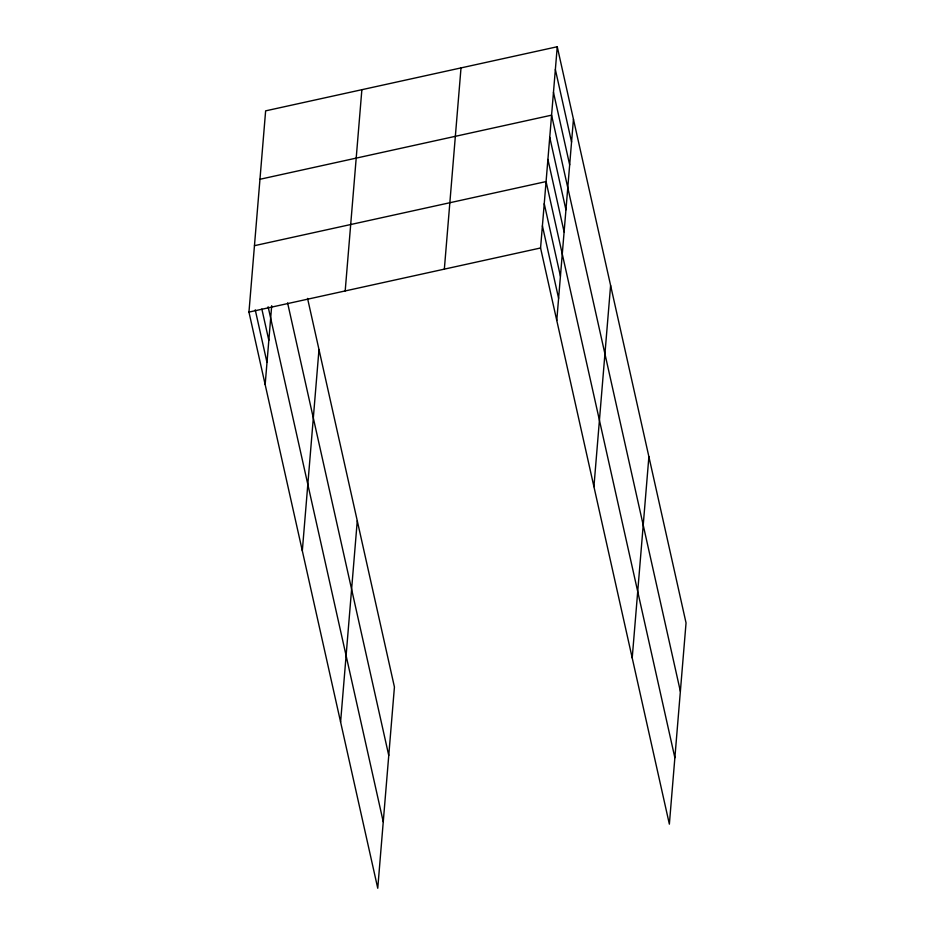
<?xml version="1.0" encoding="UTF-8"?>
<svg xmlns="http://www.w3.org/2000/svg" width="935" height="935" viewBox="0 0 935 935"><rect width="100%" height="100%" fill="white"/><g stroke="black" fill="none" stroke-linecap="round" stroke-linejoin="round"><path stroke-width="1.4" d="M307.557 298.405L394.43 687.015L377.752 888.25L248.955 312.091L265.633 110.856L557.248 46.75L686.045 622.909L669.366 824.144L540.57 247.985L557.248 46.75M265.166 384.554L271.699 305.698M302.321 550.773L318.987 349.55M345.19 290.925L361.868 89.702M340.597 722.03L357.275 520.807M444.347 269.14L461.013 67.904M556.769 320.46L573.447 119.224M593.924 486.667L610.602 285.444M632.212 657.924L648.89 456.701M259.965 179.275L551.58 115.169L680.364 691.327M254.46 245.683L546.075 181.577L674.871 757.736M248.955 312.091L540.57 247.985M555.367 69.552L571.566 142.026M553.473 92.366L569.672 164.84M549.745 137.305L565.944 209.779M547.91 159.441L564.109 231.915M544.24 203.713L560.439 276.187M542.405 225.849L558.604 298.323M287.594 302.893L388.75 755.433M268.123 306.785L383.257 821.842M261.847 309.029L268.824 340.293M255.243 309.847L266.989 362.429"/></g></svg>
